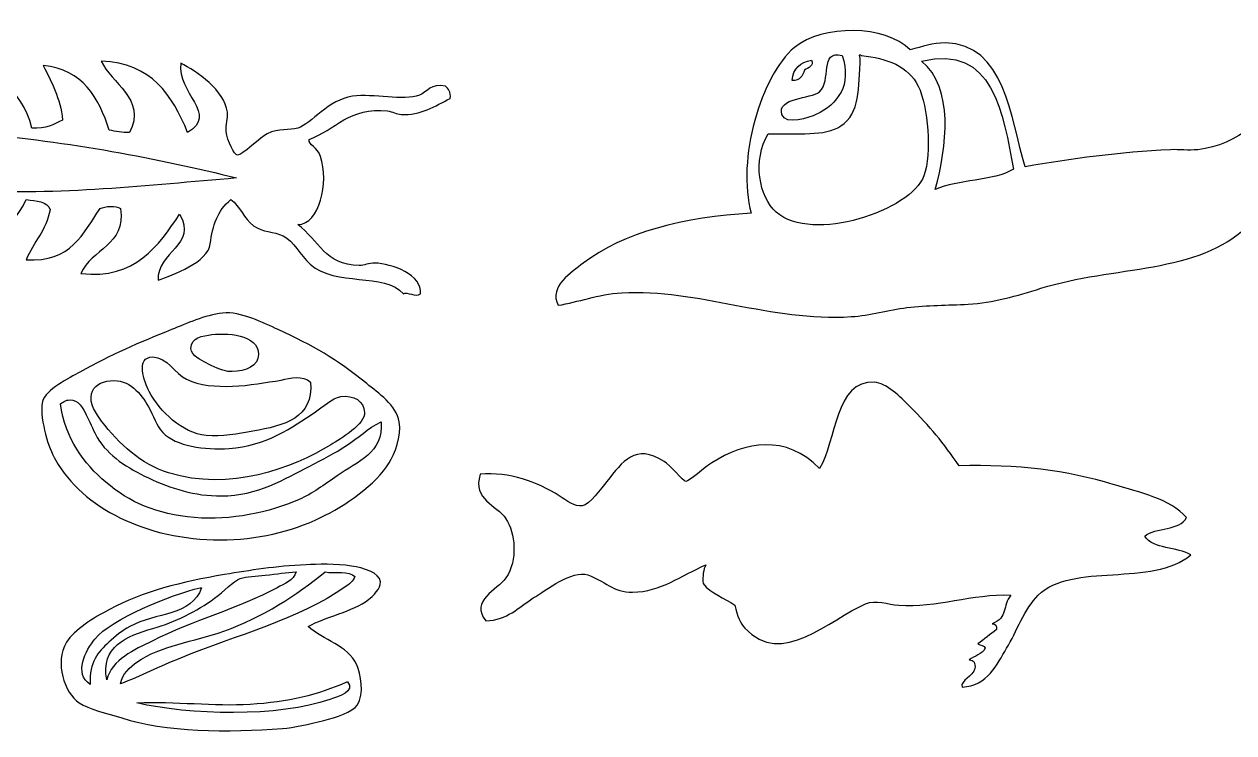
# Model space of a CAD drawing. Header units: centimetres. Extents: x -66 to 65, y -66 to 66.
# Drawn here: x -43.3 to -22.17, y -66.1 to -53.72 of the extents above; entities that cross this region are included whole.
import ezdxf

# ---------------------------------------------------------------- set-up
doc = ezdxf.new("R2010")
doc.units = ezdxf.units.CM
doc.header["$MEASUREMENT"] = 0
doc.layers.add('Layer 1', color=7, linetype='Continuous')

msp = doc.modelspace()

# ---------------------------------------------------------------- linework, layer by layer
at = {"layer": 'Layer 1'}
for points, knots in [([(-27.82008, -54.16387), (-27.60341, -54.11106), (-27.43807, -54.04356), (-27.20492, -54.04481), (-27.20492, -54.04481), (-26.16937, -54.05023), (-26.07057, -55.35606), (-25.81586, -56.20778), (-25.81586, -56.20778), (-25.01137, -56.07099), (-24.15838, -55.94894), (-23.27586, -55.91012), (-23.27586, -55.91012), (-23.12317, -55.9034), (-22.95622, -55.92615), (-22.79961, -55.91012), (-22.79961, -55.91012), (-22.07304, -55.83569), (-21.61825, -55.27356), (-21.11289, -55.01715), (-21.11289, -55.01715), (-21.13953, -54.89706), (-21.12101, -54.77604), (-21.05336, -54.69965), (-21.05336, -54.69965), (-20.45011, -54.55445), (-20.60203, -55.18834), (-20.89461, -55.41403), (-20.89461, -55.41403), (-21.1285, -55.59448), (-21.52985, -55.61625), (-21.68836, -55.75137), (-21.68836, -55.75137), (-21.43277, -55.88448), (-21.11945, -55.75584), (-20.81523, -55.69184), (-20.81523, -55.69184), (-20.54533, -55.63506), (-20.14771, -55.50565), (-20.00164, -55.77122), (-20.00164, -55.77122), (-20.21852, -55.98855), (-20.59997, -55.99921), (-20.9343, -56.06888), (-20.9343, -56.06888), (-21.28006, -56.14095), (-21.61592, -56.23311), (-21.90664, -56.32685), (-21.90664, -56.32685), (-21.80147, -56.57887), (-21.56774, -56.70232), (-21.48992, -56.98169), (-21.48992, -56.98169), (-21.58379, -57.08628), (-21.84351, -57.02498), (-22.0257, -57.04122), (-22.0257, -57.04122), (-22.05965, -57.09591), (-21.91836, -57.14488), (-21.92648, -57.23966), (-21.92648, -57.23966), (-22.76267, -58.08328), (-24.28405, -57.9366), (-25.53804, -58.33107), (-25.53804, -58.33107), (-25.95616, -58.46259), (-26.37563, -58.58428), (-26.80804, -58.60888), (-26.80804, -58.60888), (-27.16846, -58.62939), (-27.52011, -58.62444), (-27.8796, -58.66841), (-27.8796, -58.66841), (-28.20035, -58.70762), (-28.52161, -58.80665), (-28.85194, -58.82716), (-28.85194, -58.82716), (-30.26815, -58.91513), (-31.51717, -58.33604), (-32.86038, -58.41044), (-32.86038, -58.41044), (-33.28403, -58.43391), (-33.61965, -58.57504), (-33.97163, -58.62872), (-33.97163, -58.62872), (-34.1389, -58.29598), (-33.73247, -58.04804), (-33.53507, -57.8945), (-33.53507, -57.8945), (-32.83998, -57.3539), (-31.76292, -57.08273), (-30.59819, -57.02137), (-30.59819, -57.02137), (-30.85941, -56.07527), (-30.42507, -54.60956), (-29.84413, -54.12418), (-29.84413, -54.12418), (-29.35567, -53.71606), (-28.25365, -53.72839), (-27.82008, -54.16387)], [0, 0, 0, 0, 0.03846154, 0.03846154, 0.03846154, 0.03846154, 0.07692308, 0.07692308, 0.07692308, 0.07692308, 0.11538462, 0.11538462, 0.11538462, 0.11538462, 0.15384615, 0.15384615, 0.15384615, 0.15384615, 0.19230769, 0.19230769, 0.19230769, 0.19230769, 0.23076923, 0.23076923, 0.23076923, 0.23076923, 0.26923077, 0.26923077, 0.26923077, 0.26923077, 0.30769231, 0.30769231, 0.30769231, 0.30769231, 0.34615385, 0.34615385, 0.34615385, 0.34615385, 0.38461538, 0.38461538, 0.38461538, 0.38461538, 0.42307692, 0.42307692, 0.42307692, 0.42307692, 0.46153846, 0.46153846, 0.46153846, 0.46153846, 0.5, 0.5, 0.5, 0.5, 0.53846154, 0.53846154, 0.53846154, 0.53846154, 0.57692308, 0.57692308, 0.57692308, 0.57692308, 0.61538462, 0.61538462, 0.61538462, 0.61538462, 0.65384615, 0.65384615, 0.65384615, 0.65384615, 0.69230769, 0.69230769, 0.69230769, 0.69230769, 0.73076923, 0.73076923, 0.73076923, 0.73076923, 0.76923077, 0.76923077, 0.76923077, 0.76923077, 0.80769231, 0.80769231, 0.80769231, 0.80769231, 0.84615385, 0.84615385, 0.84615385, 0.84615385, 0.88461538, 0.88461538, 0.88461538, 0.88461538, 0.92307692, 0.92307692, 0.92307692, 0.92307692, 1, 1, 1, 1]), ([(-27.62164, -54.36231), (-27.05556, -54.828), (-27.17854, -55.85321), (-27.38351, -56.60465), (-27.38351, -56.60465), (-26.98849, -56.4242), (-26.37169, -56.46556), (-26.01429, -56.24746), (-26.01429, -56.24746), (-26.20236, -55.30118), (-26.36349, -54.04372), (-27.62164, -54.36231)], [0, 0, 0, 0, 0.25, 0.25, 0.25, 0.25, 0.5, 0.5, 0.5, 0.5, 1, 1, 1, 1]), ([(-44.3523, -55.43165), (-43.96521, -55.21821), (-44.41694, -54.54879), (-44.49121, -54.22118), (-44.49121, -54.22118), (-43.9178, -54.52749), (-43.3286, -54.81805), (-43.16168, -55.53087), (-43.16168, -55.53087), (-42.91533, -55.55233), (-42.77999, -55.46279), (-42.6259, -55.39196), (-42.6259, -55.39196), (-42.66458, -55.00069), (-42.82466, -54.73085), (-42.96324, -54.43946), (-42.96324, -54.43946), (-42.27207, -54.50894), (-41.99529, -54.99284), (-41.8123, -55.57055), (-41.8123, -55.57055), (-41.69467, -55.58521), (-41.58833, -55.61116), (-41.45511, -55.61024), (-41.45511, -55.61024), (-41.15777, -55.0199), (-41.78507, -54.74344), (-41.9512, -54.36008), (-41.9512, -54.36008), (-41.07069, -54.39897), (-40.70869, -54.95642), (-40.44307, -55.61024), (-40.44307, -55.61024), (-39.89379, -55.29549), (-40.63804, -54.90732), (-40.56213, -54.39977), (-40.56213, -54.39977), (-40.28191, -54.541), (-39.79317, -54.87454), (-39.74854, -55.25305), (-39.74854, -55.25305), (-39.73647, -55.35539), (-39.78114, -55.4784), (-39.76838, -55.59039), (-39.76838, -55.59039), (-39.7492, -55.7584), (-39.62892, -55.99735), (-39.56994, -56.00711), (-39.56994, -56.00711), (-39.508, -56.01738), (-39.14298, -55.67212), (-39.054, -55.63008), (-39.054, -55.63008), (-38.84673, -55.53216), (-38.6667, -55.57632), (-38.51822, -55.53086), (-38.51822, -55.53086), (-38.28033, -55.45807), (-37.97887, -55.03209), (-37.56572, -54.97523), (-37.56572, -54.97523), (-37.19178, -54.92377), (-36.67595, -55.06342), (-36.39494, -54.95539), (-36.39494, -54.95539), (-36.25069, -54.89991), (-36.19788, -54.74431), (-35.93853, -54.79664), (-35.93853, -54.79664), (-35.89421, -54.85154), (-35.83529, -54.89181), (-35.85915, -55.01492), (-35.85915, -55.01492), (-36.11484, -55.14475), (-36.37652, -55.31543), (-36.71243, -55.29273), (-36.71243, -55.29273), (-36.79056, -55.28744), (-36.86869, -55.24299), (-36.95056, -55.2332), (-36.95056, -55.2332), (-37.60816, -55.15441), (-37.86845, -55.5656), (-38.31978, -55.72929), (-38.31978, -55.72929), (-38.33822, -55.82877), (-38.17257, -55.8691), (-38.12134, -56.02695), (-38.12134, -56.02695), (-37.97211, -56.48685), (-38.13317, -57.21223), (-38.51822, -57.21758), (-38.51822, -57.21758), (-38.15381, -57.49074), (-38.04078, -57.92809), (-37.44666, -57.93196), (-37.44666, -57.93196), (-37.35805, -57.93252), (-37.27791, -57.89172), (-37.16885, -57.89227), (-37.16885, -57.89227), (-36.88913, -57.89359), (-36.32933, -58.10235), (-36.3751, -58.42805), (-36.3751, -58.42805), (-36.45532, -58.49282), (-36.61555, -58.38421), (-36.67276, -58.42805), (-36.67276, -58.42805), (-37.00658, -58.04282), (-37.85497, -58.31031), (-38.29995, -57.91211), (-38.29995, -57.91211), (-38.48354, -57.7478), (-38.5852, -57.50963), (-38.7762, -57.41602), (-38.7762, -57.41602), (-38.93961, -57.33596), (-39.12982, -57.35585), (-39.29214, -57.23743), (-39.29214, -57.23743), (-39.45621, -57.11776), (-39.52767, -56.89345), (-39.68902, -56.78102), (-39.68902, -56.78102), (-39.92117, -56.97504), (-40.00591, -57.23285), (-40.04621, -57.55493), (-40.04621, -57.55493), (-40.08704, -57.88113), (-40.69904, -58.09121), (-40.95902, -58.18993), (-40.95902, -58.18993), (-40.97886, -57.68876), (-40.2688, -57.57877), (-40.58199, -57.03899), (-40.58199, -57.03899), (-40.95024, -57.57707), (-41.35211, -58.18691), (-42.3084, -58.07087), (-42.3084, -58.07087), (-42.13063, -57.6518), (-41.51015, -57.5747), (-41.61387, -56.93978), (-41.61387, -56.93978), (-41.69568, -56.878), (-41.88491, -56.89438), (-41.97106, -56.93978), (-41.97106, -56.93978), (-42.27062, -57.3678), (-42.47803, -57.88802), (-43.2609, -57.83275), (-43.2609, -57.83275), (-43.14128, -57.52242), (-42.91004, -57.32372), (-42.84418, -56.95962), (-42.84418, -56.95962), (-42.88728, -56.80426), (-43.09098, -56.80957), (-43.2609, -56.78103), (-43.2609, -56.78103), (-43.52935, -57.37909), (-44.12884, -57.64611), (-44.80871, -57.83275), (-44.80871, -57.83275), (-44.68412, -57.46014), (-44.31545, -57.22945), (-44.37215, -56.74134), (-44.37215, -56.74134), (-44.64247, -57.28278), (-45.06152, -57.88622), (-45.88028, -57.69384), (-45.88028, -57.69384), (-45.69838, -57.32676), (-45.22065, -57.25545), (-45.22544, -56.70165), (-45.22544, -56.70165), (-45.3653, -56.61), (-45.63147, -56.64463), (-45.80091, -56.58259), (-45.80091, -56.58259), (-46.03655, -56.98767), (-46.28796, -57.66738), (-46.97169, -57.37634), (-46.97169, -57.37634), (-46.86916, -57.07458), (-46.41659, -56.92142), (-46.63435, -56.48337), (-46.63435, -56.48337), (-47.02083, -56.83138), (-47.3107, -57.46437), (-48.08294, -57.29696), (-48.08294, -57.29696), (-47.94589, -57.03214), (-47.53877, -56.9484), (-47.66622, -56.48337), (-47.66622, -56.48337), (-48.06526, -56.67334), (-48.32194, -57.17679), (-49.03544, -57.11837), (-49.03544, -57.11837), (-48.95509, -56.82828), (-48.58028, -56.83273), (-48.63856, -56.40399), (-48.63856, -56.40399), (-48.82983, -56.36372), (-48.99932, -56.30175), (-49.11481, -56.18571), (-49.11481, -56.18571), (-49.20818, -56.41648), (-49.25914, -56.68961), (-49.53153, -56.74134), (-49.53153, -56.74134), (-49.50409, -56.57957), (-49.30116, -56.40336), (-49.45215, -56.24525), (-49.45215, -56.24525), (-49.62722, -56.35463), (-49.80283, -56.46343), (-50.12684, -56.42384), (-50.12684, -56.42384), (-49.92078, -56.16026), (-49.67737, -55.93404), (-49.41246, -55.72931), (-49.41246, -55.72931), (-49.63058, -55.47737), (-49.92988, -55.20221), (-50.04746, -54.91572), (-50.04746, -54.91572), (-49.71832, -54.8523), (-49.52594, -55.0945), (-49.33308, -55.23322), (-49.33308, -55.23322), (-49.2437, -55.00391), (-49.46455, -54.82888), (-49.41246, -54.63791), (-49.41246, -54.63791), (-49.13954, -54.63727), (-49.05077, -54.98981), (-49.03543, -55.3126), (-49.03543, -55.3126), (-48.9233, -55.30543), (-48.76635, -55.17179), (-48.55918, -55.19354), (-48.55918, -55.19354), (-48.41845, -54.77402), (-48.84366, -54.64532), (-48.83699, -54.3601), (-48.83699, -54.3601), (-48.22736, -54.30136), (-47.87105, -54.85596), (-47.54715, -55.21338), (-47.54715, -55.21338), (-47.40951, -54.73771), (-47.8356, -54.58671), (-47.88449, -54.30057), (-47.88449, -54.30057), (-47.14469, -54.25183), (-46.83293, -54.79447), (-46.59465, -55.3126), (-46.59465, -55.3126), (-46.31266, -54.98449), (-46.7611, -54.59936), (-46.81293, -54.3601), (-46.81293, -54.3601), (-45.94356, -54.23157), (-45.93988, -54.96872), (-45.66199, -55.43166), (-45.66199, -55.43166), (-45.50385, -55.39591), (-45.30867, -55.41483), (-45.14605, -55.43166), (-45.14605, -55.43166), (-45.0304, -54.91017), (-45.44294, -54.57928), (-45.6223, -54.22119), (-45.6223, -54.22119), (-44.79635, -54.14291), (-44.49121, -54.75677), (-44.3523, -55.43165)], [0, 0, 0, 0, 0.01408451, 0.01408451, 0.01408451, 0.01408451, 0.02816901, 0.02816901, 0.02816901, 0.02816901, 0.04225352, 0.04225352, 0.04225352, 0.04225352, 0.05633803, 0.05633803, 0.05633803, 0.05633803, 0.07042254, 0.07042254, 0.07042254, 0.07042254, 0.08450704, 0.08450704, 0.08450704, 0.08450704, 0.09859155, 0.09859155, 0.09859155, 0.09859155, 0.11267606, 0.11267606, 0.11267606, 0.11267606, 0.12676056, 0.12676056, 0.12676056, 0.12676056, 0.14084507, 0.14084507, 0.14084507, 0.14084507, 0.15492958, 0.15492958, 0.15492958, 0.15492958, 0.16901408, 0.16901408, 0.16901408, 0.16901408, 0.18309859, 0.18309859, 0.18309859, 0.18309859, 0.1971831, 0.1971831, 0.1971831, 0.1971831, 0.21126761, 0.21126761, 0.21126761, 0.21126761, 0.22535211, 0.22535211, 0.22535211, 0.22535211, 0.23943662, 0.23943662, 0.23943662, 0.23943662, 0.25352113, 0.25352113, 0.25352113, 0.25352113, 0.26760563, 0.26760563, 0.26760563, 0.26760563, 0.28169014, 0.28169014, 0.28169014, 0.28169014, 0.29577465, 0.29577465, 0.29577465, 0.29577465, 0.30985915, 0.30985915, 0.30985915, 0.30985915, 0.32394366, 0.32394366, 0.32394366, 0.32394366, 0.33802817, 0.33802817, 0.33802817, 0.33802817, 0.35211268, 0.35211268, 0.35211268, 0.35211268, 0.36619718, 0.36619718, 0.36619718, 0.36619718, 0.38028169, 0.38028169, 0.38028169, 0.38028169, 0.3943662, 0.3943662, 0.3943662, 0.3943662, 0.4084507, 0.4084507, 0.4084507, 0.4084507, 0.42253521, 0.42253521, 0.42253521, 0.42253521, 0.43661972, 0.43661972, 0.43661972, 0.43661972, 0.45070423, 0.45070423, 0.45070423, 0.45070423, 0.46478873, 0.46478873, 0.46478873, 0.46478873, 0.47887324, 0.47887324, 0.47887324, 0.47887324, 0.49295775, 0.49295775, 0.49295775, 0.49295775, 0.50704225, 0.50704225, 0.50704225, 0.50704225, 0.52112676, 0.52112676, 0.52112676, 0.52112676, 0.53521127, 0.53521127, 0.53521127, 0.53521127, 0.54929577, 0.54929577, 0.54929577, 0.54929577, 0.56338028, 0.56338028, 0.56338028, 0.56338028, 0.57746479, 0.57746479, 0.57746479, 0.57746479, 0.5915493, 0.5915493, 0.5915493, 0.5915493, 0.6056338, 0.6056338, 0.6056338, 0.6056338, 0.61971831, 0.61971831, 0.61971831, 0.61971831, 0.63380282, 0.63380282, 0.63380282, 0.63380282, 0.64788732, 0.64788732, 0.64788732, 0.64788732, 0.66197183, 0.66197183, 0.66197183, 0.66197183, 0.67605634, 0.67605634, 0.67605634, 0.67605634, 0.69014085, 0.69014085, 0.69014085, 0.69014085, 0.70422535, 0.70422535, 0.70422535, 0.70422535, 0.71830986, 0.71830986, 0.71830986, 0.71830986, 0.73239437, 0.73239437, 0.73239437, 0.73239437, 0.74647887, 0.74647887, 0.74647887, 0.74647887, 0.76056338, 0.76056338, 0.76056338, 0.76056338, 0.77464789, 0.77464789, 0.77464789, 0.77464789, 0.78873239, 0.78873239, 0.78873239, 0.78873239, 0.8028169, 0.8028169, 0.8028169, 0.8028169, 0.81690141, 0.81690141, 0.81690141, 0.81690141, 0.83098592, 0.83098592, 0.83098592, 0.83098592, 0.84507042, 0.84507042, 0.84507042, 0.84507042, 0.85915493, 0.85915493, 0.85915493, 0.85915493, 0.87323944, 0.87323944, 0.87323944, 0.87323944, 0.88732394, 0.88732394, 0.88732394, 0.88732394, 0.90140845, 0.90140845, 0.90140845, 0.90140845, 0.91549296, 0.91549296, 0.91549296, 0.91549296, 0.92957746, 0.92957746, 0.92957746, 0.92957746, 0.94366197, 0.94366197, 0.94366197, 0.94366197, 0.95774648, 0.95774648, 0.95774648, 0.95774648, 0.97183099, 0.97183099, 0.97183099, 0.97183099, 1, 1, 1, 1]), ([(-30.16164, -57.00153), (-29.53228, -57.55424), (-27.79899, -56.97155), (-27.58195, -56.36653), (-27.58195, -56.36653), (-27.44169, -55.97556), (-27.50837, -55.15601), (-27.68117, -54.79887), (-27.68117, -54.79887), (-27.84876, -54.4525), (-28.23108, -54.30553), (-28.67336, -54.26309), (-28.67336, -54.26309), (-28.73361, -54.21221), (-28.69376, -54.31378), (-28.6932, -54.30278), (-28.6932, -54.30278), (-28.71939, -54.83951), (-28.69595, -55.27028), (-29.03054, -55.49341), (-29.03054, -55.49341), (-29.31444, -55.68275), (-29.78053, -55.61615), (-30.30054, -55.63232), (-30.30054, -55.63232), (-30.58002, -56.09125), (-30.46207, -56.73768), (-30.16164, -57.00153)], [0, 0, 0, 0, 0.125, 0.125, 0.125, 0.125, 0.25, 0.25, 0.25, 0.25, 0.375, 0.375, 0.375, 0.375, 0.5, 0.5, 0.5, 0.5, 0.625, 0.625, 0.625, 0.625, 0.75, 0.75, 0.75, 0.75, 1, 1, 1, 1]), ([(-29.40758, -54.89809), (-29.55104, -55.02356), (-30.15455, -54.99178), (-30.06242, -55.29497), (-30.06242, -55.29497), (-30.00138, -55.49574), (-29.56601, -55.34225), (-29.46711, -55.29497), (-29.46711, -55.29497), (-29.08249, -55.11101), (-28.83695, -54.77816), (-29.0107, -54.26309), (-29.0107, -54.26309), (-29.41305, -54.16599), (-29.18792, -54.70595), (-29.40758, -54.89809)], [0, 0, 0, 0, 0.2, 0.2, 0.2, 0.2, 0.4, 0.4, 0.4, 0.4, 0.6, 0.6, 0.6, 0.6, 1, 1, 1, 1]), ([(-29.88383, -54.69965), (-29.74323, -54.70796), (-29.70026, -54.61863), (-29.66555, -54.52106), (-29.66555, -54.52106), (-29.60845, -54.47426), (-29.4905, -54.44385), (-29.54649, -54.34247), (-29.54649, -54.34247), (-29.73492, -54.38551), (-29.86927, -54.48272), (-29.88383, -54.69965)], [0, 0, 0, 0, 0.25, 0.25, 0.25, 0.25, 0.5, 0.5, 0.5, 0.5, 1, 1, 1, 1]), ([(-44.11418, -55.63008), (-45.67853, -55.49983), (-47.017, -55.68355), (-48.44012, -55.82852), (-48.44012, -55.82852), (-47.0673, -56.05839), (-45.86628, -56.53221), (-44.29278, -56.62227), (-44.29278, -56.62227), (-42.68604, -56.71427), (-41.12696, -56.5303), (-39.58981, -56.40399), (-39.58981, -56.40399), (-40.90751, -56.06837), (-42.56165, -55.75936), (-44.11418, -55.63008)], [0, 0, 0, 0, 0.2, 0.2, 0.2, 0.2, 0.4, 0.4, 0.4, 0.4, 0.6, 0.6, 0.6, 0.6, 1, 1, 1, 1]), ([(-39.8307, -58.7641), (-39.52463, -58.72693), (-39.10542, -58.94256), (-38.86161, -59.05355), (-38.86161, -59.05355), (-38.24002, -59.33652), (-37.85918, -59.56025), (-37.31356, -59.99748), (-37.31356, -59.99748), (-37.11465, -60.15687), (-36.7959, -60.3752), (-36.74719, -60.66452), (-36.74719, -60.66452), (-36.70327, -60.92551), (-36.82567, -61.2193), (-36.9234, -61.38191), (-36.9234, -61.38191), (-37.1507, -61.76024), (-37.69162, -62.13211), (-38.11905, -62.33841), (-38.11905, -62.33841), (-38.64039, -62.59006), (-39.23776, -62.72856), (-39.86845, -62.72856), (-39.86845, -62.72856), (-41.16906, -62.72856), (-42.27028, -62.17328), (-42.75058, -61.33156), (-42.75058, -61.33156), (-42.81374, -61.22086), (-42.88388, -61.05578), (-42.92679, -60.87846), (-42.92679, -60.87846), (-42.96674, -60.71333), (-43.0136, -60.47404), (-42.97714, -60.31212), (-42.97714, -60.31212), (-42.9301, -60.10326), (-42.50544, -59.89858), (-42.32269, -59.7961), (-42.32269, -59.7961), (-41.7877, -59.49609), (-41.29722, -59.28278), (-40.72429, -59.05355), (-40.72429, -59.05355), (-40.46028, -58.94793), (-40.14656, -58.80247), (-39.8307, -58.7641)], [0, 0, 0, 0, 0.07692308, 0.07692308, 0.07692308, 0.07692308, 0.15384615, 0.15384615, 0.15384615, 0.15384615, 0.23076923, 0.23076923, 0.23076923, 0.23076923, 0.30769231, 0.30769231, 0.30769231, 0.30769231, 0.38461538, 0.38461538, 0.38461538, 0.38461538, 0.46153846, 0.46153846, 0.46153846, 0.46153846, 0.53846154, 0.53846154, 0.53846154, 0.53846154, 0.61538462, 0.61538462, 0.61538462, 0.61538462, 0.69230769, 0.69230769, 0.69230769, 0.69230769, 0.76923077, 0.76923077, 0.76923077, 0.76923077, 0.84615385, 0.84615385, 0.84615385, 0.84615385, 1, 1, 1, 1]), ([(-40.38445, -59.38082), (-40.38011, -59.51904), (-40.19755, -59.59257), (-40.12016, -59.63254), (-40.12016, -59.63254), (-40.00851, -59.69019), (-39.84653, -59.77089), (-39.74257, -59.78356), (-39.74257, -59.78356), (-39.53773, -59.80848), (-39.25108, -59.72384), (-39.21396, -59.557), (-39.21396, -59.557), (-39.12667, -59.16444), (-39.68666, -59.10168), (-40.01943, -59.14168), (-40.01943, -59.14168), (-40.17773, -59.16068), (-40.39035, -59.19326), (-40.38445, -59.38082)], [0, 0, 0, 0, 0.16666667, 0.16666667, 0.16666667, 0.16666667, 0.33333333, 0.33333333, 0.33333333, 0.33333333, 0.5, 0.5, 0.5, 0.5, 0.66666667, 0.66666667, 0.66666667, 0.66666667, 1, 1, 1, 1]), ([(-38.81124, -59.93456), (-39.3285, -60.02494), (-40.00443, -60.13797), (-40.45996, -59.92197), (-40.45996, -59.92197), (-40.66448, -59.82497), (-40.79863, -59.53356), (-41.05149, -59.53182), (-41.05149, -59.53182), (-41.356, -59.5297), (-41.2068, -59.96304), (-41.11441, -60.13592), (-41.11441, -60.13592), (-40.92724, -60.48618), (-40.53952, -60.86072), (-40.12013, -60.90366), (-40.12013, -60.90366), (-39.84666, -60.93168), (-39.55792, -60.87249), (-39.30206, -60.82815), (-39.30206, -60.82815), (-38.75323, -60.73301), (-38.24055, -60.60204), (-38.29519, -59.9723), (-38.29519, -59.9723), (-38.43595, -59.83897), (-38.63989, -59.90461), (-38.81124, -59.93456)], [0, 0, 0, 0, 0.125, 0.125, 0.125, 0.125, 0.25, 0.25, 0.25, 0.25, 0.375, 0.375, 0.375, 0.375, 0.5, 0.5, 0.5, 0.5, 0.625, 0.625, 0.625, 0.625, 0.75, 0.75, 0.75, 0.75, 1, 1, 1, 1]), ([(-42.12128, -60.1737), (-42.16663, -60.34811), (-42.0369, -60.52999), (-41.94507, -60.65193), (-41.94507, -60.65193), (-41.64792, -61.04669), (-41.25133, -61.41033), (-40.77461, -61.5581), (-40.77461, -61.5581), (-39.71464, -61.88669), (-38.60706, -61.47497), (-37.94283, -61.06724), (-37.94283, -61.06724), (-37.76035, -60.95524), (-37.33902, -60.70344), (-37.3513, -60.5009), (-37.3513, -60.5009), (-37.36321, -60.30468), (-37.53733, -60.19173), (-37.76662, -60.22401), (-37.76662, -60.22401), (-37.90994, -60.2442), (-38.10142, -60.41644), (-38.20712, -60.4883), (-38.20712, -60.4883), (-38.62215, -60.7705), (-39.0785, -61.08734), (-39.71741, -61.13018), (-39.71741, -61.13018), (-40.15342, -61.15939), (-40.64414, -61.09039), (-40.87531, -60.85329), (-40.87531, -60.85329), (-40.99043, -60.73521), (-41.04091, -60.55156), (-41.12703, -60.40019), (-41.12703, -60.40019), (-41.25816, -60.16974), (-41.46062, -59.9123), (-41.79407, -59.94712), (-41.79407, -59.94712), (-41.96772, -59.96528), (-42.08715, -60.04241), (-42.12128, -60.1737)], [0, 0, 0, 0, 0.08333333, 0.08333333, 0.08333333, 0.08333333, 0.16666667, 0.16666667, 0.16666667, 0.16666667, 0.25, 0.25, 0.25, 0.25, 0.33333333, 0.33333333, 0.33333333, 0.33333333, 0.41666667, 0.41666667, 0.41666667, 0.41666667, 0.5, 0.5, 0.5, 0.5, 0.58333333, 0.58333333, 0.58333333, 0.58333333, 0.66666667, 0.66666667, 0.66666667, 0.66666667, 0.75, 0.75, 0.75, 0.75, 0.83333333, 0.83333333, 0.83333333, 0.83333333, 1, 1, 1, 1]), ([(-26.9665, -61.43142), (-25.95836, -61.40605), (-25.07171, -61.51561), (-24.2778, -61.75805), (-24.2778, -61.75805), (-23.80338, -61.90302), (-23.2813, -62.01012), (-22.99626, -62.33603), (-22.99626, -62.33603), (-23.11101, -62.57307), (-23.5313, -62.50454), (-23.72498, -62.66268), (-23.72498, -62.66268), (-23.57964, -62.8943), (-23.15613, -62.84768), (-22.92088, -62.98936), (-22.92088, -62.98936), (-23.58062, -63.55671), (-25.00402, -63.1125), (-25.58444, -63.69294), (-25.58444, -63.69294), (-25.82352, -63.93202), (-25.96586, -64.33781), (-26.13726, -64.62269), (-26.13726, -64.62269), (-26.3062, -64.90341), (-26.46402, -65.27468), (-26.91622, -65.30116), (-26.91622, -65.30116), (-26.94935, -65.17747), (-26.71966, -65.11738), (-26.69008, -64.97448), (-26.69008, -64.97448), (-26.68003, -64.88069), (-26.71016, -64.82708), (-26.7906, -64.82372), (-26.7906, -64.82372), (-26.69887, -64.75633), (-26.56753, -64.72852), (-26.51419, -64.62269), (-26.51419, -64.62269), (-26.51676, -64.55824), (-26.60785, -64.58234), (-26.63984, -64.54731), (-26.63984, -64.54731), (-26.52961, -64.46487), (-26.42431, -64.37755), (-26.31319, -64.29604), (-26.31319, -64.29604), (-26.3061, -64.23034), (-26.32237, -64.18793), (-26.38857, -64.1955), (-26.38857, -64.1955), (-26.10906, -64.08816), (-26.21477, -63.87996), (-26.06189, -63.69295), (-26.06189, -63.69295), (-26.73692, -63.66374), (-27.36099, -63.91898), (-28.02187, -63.86885), (-28.02187, -63.86885), (-28.21044, -63.85454), (-28.43168, -63.77032), (-28.59983, -63.84371), (-28.59983, -63.84371), (-29.23083, -64.11914), (-30.06983, -64.96986), (-30.71057, -64.27088), (-30.71057, -64.27088), (-30.78582, -64.18881), (-30.83905, -64.06398), (-30.88644, -63.86887), (-30.88644, -63.86887), (-31.0649, -63.7374), (-31.30366, -63.66628), (-31.43926, -63.49194), (-31.43926, -63.49194), (-31.4464, -63.35917), (-31.43786, -63.24207), (-31.38902, -63.16529), (-31.38902, -63.16529), (-31.8309, -63.35227), (-32.17441, -63.6335), (-32.67056, -63.64273), (-32.67056, -63.64273), (-33.00928, -63.649), (-33.15999, -63.43911), (-33.44952, -63.34121), (-33.44952, -63.34121), (-33.72347, -63.24853), (-34.18072, -63.6028), (-34.40437, -63.74322), (-34.40437, -63.74322), (-34.67393, -63.91245), (-34.84866, -64.12673), (-35.2336, -64.14525), (-35.2336, -64.14525), (-35.51848, -63.78547), (-35.03114, -63.61074), (-34.88181, -63.39143), (-34.88181, -63.39143), (-34.66935, -63.07943), (-34.72229, -62.60448), (-34.88181, -62.3612), (-34.88181, -62.3612), (-35.04895, -62.1063), (-35.4654, -62.03981), (-35.33412, -61.58227), (-35.33412, -61.58227), (-34.81728, -61.53478), (-34.33863, -61.71578), (-33.95207, -61.95917), (-33.95207, -61.95917), (-33.82412, -62.03971), (-33.676, -62.15208), (-33.55004, -62.13504), (-33.55004, -62.13504), (-33.42516, -62.11816), (-33.21264, -61.81855), (-33.12287, -61.70787), (-33.12287, -61.70787), (-32.83961, -61.35867), (-32.63096, -61.03567), (-32.11774, -61.35605), (-32.11774, -61.35605), (-32.02289, -61.41526), (-31.7845, -61.70398), (-31.74081, -61.70787), (-31.74081, -61.70787), (-31.68763, -61.71258), (-31.40505, -61.45427), (-31.2885, -61.38119), (-31.2885, -61.38119), (-30.70287, -61.01403), (-29.9918, -60.87589), (-29.4039, -61.48173), (-29.4039, -61.48173), (-29.11397, -61.00048), (-29.13236, -59.92812), (-28.44905, -59.97405), (-28.44905, -59.97405), (-28.23251, -59.98858), (-27.99547, -60.22657), (-27.82085, -60.40122), (-27.82085, -60.40122), (-27.47929, -60.74271), (-27.24199, -61.0361), (-26.9665, -61.43142)], [0, 0, 0, 0, 0.02631579, 0.02631579, 0.02631579, 0.02631579, 0.05263158, 0.05263158, 0.05263158, 0.05263158, 0.07894737, 0.07894737, 0.07894737, 0.07894737, 0.10526316, 0.10526316, 0.10526316, 0.10526316, 0.13157895, 0.13157895, 0.13157895, 0.13157895, 0.15789474, 0.15789474, 0.15789474, 0.15789474, 0.18421053, 0.18421053, 0.18421053, 0.18421053, 0.21052632, 0.21052632, 0.21052632, 0.21052632, 0.23684211, 0.23684211, 0.23684211, 0.23684211, 0.26315789, 0.26315789, 0.26315789, 0.26315789, 0.28947368, 0.28947368, 0.28947368, 0.28947368, 0.31578947, 0.31578947, 0.31578947, 0.31578947, 0.34210526, 0.34210526, 0.34210526, 0.34210526, 0.36842105, 0.36842105, 0.36842105, 0.36842105, 0.39473684, 0.39473684, 0.39473684, 0.39473684, 0.42105263, 0.42105263, 0.42105263, 0.42105263, 0.44736842, 0.44736842, 0.44736842, 0.44736842, 0.47368421, 0.47368421, 0.47368421, 0.47368421, 0.5, 0.5, 0.5, 0.5, 0.52631579, 0.52631579, 0.52631579, 0.52631579, 0.55263158, 0.55263158, 0.55263158, 0.55263158, 0.57894737, 0.57894737, 0.57894737, 0.57894737, 0.60526316, 0.60526316, 0.60526316, 0.60526316, 0.63157895, 0.63157895, 0.63157895, 0.63157895, 0.65789474, 0.65789474, 0.65789474, 0.65789474, 0.68421053, 0.68421053, 0.68421053, 0.68421053, 0.71052632, 0.71052632, 0.71052632, 0.71052632, 0.73684211, 0.73684211, 0.73684211, 0.73684211, 0.76315789, 0.76315789, 0.76315789, 0.76315789, 0.78947368, 0.78947368, 0.78947368, 0.78947368, 0.81578947, 0.81578947, 0.81578947, 0.81578947, 0.84210526, 0.84210526, 0.84210526, 0.84210526, 0.86842105, 0.86842105, 0.86842105, 0.86842105, 0.89473684, 0.89473684, 0.89473684, 0.89473684, 0.92105263, 0.92105263, 0.92105263, 0.92105263, 0.94736842, 0.94736842, 0.94736842, 0.94736842, 1, 1, 1, 1]), ([(-37.66594, -61.07987), (-37.86731, -61.2101), (-38.0848, -61.3239), (-38.32039, -61.44484), (-38.32039, -61.44484), (-38.73221, -61.65627), (-39.22585, -61.95906), (-39.85585, -61.96086), (-39.85585, -61.96086), (-40.31059, -61.96218), (-40.74392, -61.82859), (-41.12701, -61.64622), (-41.12701, -61.64622), (-41.48586, -61.47538), (-41.82958, -61.26204), (-42.02059, -60.94142), (-42.02059, -60.94142), (-42.08015, -60.84146), (-42.13137, -60.70311), (-42.1968, -60.57643), (-42.1968, -60.57643), (-42.23233, -60.50759), (-42.31533, -60.30388), (-42.44852, -60.28695), (-42.44852, -60.28695), (-42.5793, -60.27033), (-42.59229, -60.30947), (-42.66246, -60.34989), (-42.66246, -60.34989), (-42.57626, -60.96195), (-42.26162, -61.39148), (-41.86956, -61.72173), (-41.86956, -61.72173), (-41.45782, -62.06855), (-40.99514, -62.28259), (-40.32151, -62.33845), (-40.32151, -62.33845), (-39.69355, -62.39052), (-39.00788, -62.24976), (-38.49657, -62.02381), (-38.49657, -62.02381), (-38.26585, -61.92184), (-38.05585, -61.76536), (-37.82953, -61.60849), (-37.82953, -61.60849), (-37.46247, -61.35404), (-37.02676, -61.21333), (-37.06179, -60.66454), (-37.06179, -60.66454), (-37.30306, -60.78173), (-37.46295, -60.94858), (-37.66594, -61.07987)], [0, 0, 0, 0, 0.07142857, 0.07142857, 0.07142857, 0.07142857, 0.14285714, 0.14285714, 0.14285714, 0.14285714, 0.21428571, 0.21428571, 0.21428571, 0.21428571, 0.28571429, 0.28571429, 0.28571429, 0.28571429, 0.35714286, 0.35714286, 0.35714286, 0.35714286, 0.42857143, 0.42857143, 0.42857143, 0.42857143, 0.5, 0.5, 0.5, 0.5, 0.57142857, 0.57142857, 0.57142857, 0.57142857, 0.64285714, 0.64285714, 0.64285714, 0.64285714, 0.71428571, 0.71428571, 0.71428571, 0.71428571, 0.78571429, 0.78571429, 0.78571429, 0.78571429, 0.85714286, 0.85714286, 0.85714286, 0.85714286, 1, 1, 1, 1]), ([(-38.33951, -64.24227), (-38.07408, -64.47846), (-37.64453, -64.57059), (-37.48911, -64.90878), (-37.48911, -64.90878), (-37.41966, -65.05994), (-37.35348, -65.42644), (-37.4776, -65.60977), (-37.4776, -65.60977), (-37.56184, -65.73418), (-37.84733, -65.83168), (-38.06368, -65.8856), (-38.06368, -65.8856), (-38.32768, -65.95138), (-38.59007, -66.00736), (-38.78766, -66.0235), (-38.78766, -66.0235), (-39.71889, -66.09959), (-40.85332, -66.08795), (-41.59166, -65.83964), (-41.59166, -65.83964), (-41.85296, -65.75175), (-42.16779, -65.69295), (-42.33863, -65.57532), (-42.33863, -65.57532), (-42.59215, -65.40077), (-42.77361, -64.87357), (-42.55696, -64.51807), (-42.55696, -64.51807), (-42.42282, -64.29799), (-42.0823, -64.08791), (-41.80999, -63.94347), (-41.80999, -63.94347), (-41.22783, -63.63467), (-40.54084, -63.45621), (-39.79892, -63.3344), (-39.79892, -63.3344), (-39.34468, -63.25981), (-38.91352, -63.18713), (-38.37393, -63.16202), (-38.37393, -63.16202), (-38.18438, -63.15321), (-37.85177, -63.14382), (-37.581, -63.18499), (-37.581, -63.18499), (-37.37264, -63.21666), (-37.09009, -63.30257), (-37.07535, -63.46079), (-37.07535, -63.46079), (-37.06463, -63.57588), (-37.20738, -63.71445), (-37.2822, -63.77109), (-37.2822, -63.77109), (-37.56643, -63.98618), (-38.02487, -64.06598), (-38.33951, -64.24227)], [0, 0, 0, 0, 0.06666667, 0.06666667, 0.06666667, 0.06666667, 0.13333333, 0.13333333, 0.13333333, 0.13333333, 0.2, 0.2, 0.2, 0.2, 0.26666667, 0.26666667, 0.26666667, 0.26666667, 0.33333333, 0.33333333, 0.33333333, 0.33333333, 0.4, 0.4, 0.4, 0.4, 0.46666667, 0.46666667, 0.46666667, 0.46666667, 0.53333333, 0.53333333, 0.53333333, 0.53333333, 0.6, 0.6, 0.6, 0.6, 0.66666667, 0.66666667, 0.66666667, 0.66666667, 0.73333333, 0.73333333, 0.73333333, 0.73333333, 0.8, 0.8, 0.8, 0.8, 0.86666667, 0.86666667, 0.86666667, 0.86666667, 1, 1, 1, 1]), ([(-39.08648, -63.34589), (-39.2424, -63.3647), (-39.41774, -63.36206), (-39.52315, -63.40336), (-39.52315, -63.40336), (-39.64716, -63.45194), (-39.81192, -63.63373), (-39.97133, -63.74811), (-39.97133, -63.74811), (-40.29198, -63.97819), (-40.64877, -64.16319), (-41.05157, -64.27672), (-41.05157, -64.27672), (-41.5029, -64.40396), (-41.96888, -64.59763), (-41.85598, -65.1731), (-41.85598, -65.1731), (-41.76459, -64.81864), (-41.37248, -64.65065), (-41.06305, -64.49508), (-41.06305, -64.49508), (-40.35505, -64.13914), (-39.55138, -63.9248), (-38.8796, -63.56422), (-38.8796, -63.56422), (-38.75236, -63.49593), (-38.5912, -63.43971), (-38.54633, -63.28842), (-38.54633, -63.28842), (-38.72451, -63.29655), (-38.87529, -63.32044), (-39.08648, -63.34589)], [0, 0, 0, 0, 0.11111111, 0.11111111, 0.11111111, 0.11111111, 0.22222222, 0.22222222, 0.22222222, 0.22222222, 0.33333333, 0.33333333, 0.33333333, 0.33333333, 0.44444444, 0.44444444, 0.44444444, 0.44444444, 0.55555556, 0.55555556, 0.55555556, 0.55555556, 0.66666667, 0.66666667, 0.66666667, 0.66666667, 0.77777778, 0.77777778, 0.77777778, 0.77777778, 1, 1, 1, 1]), ([(-38.04072, -63.28845), (-38.54084, -63.6903), (-39.12443, -64.0808), (-39.81047, -64.32271), (-39.81047, -64.32271), (-40.33961, -64.50929), (-40.91728, -64.57377), (-41.32741, -64.86283), (-41.32741, -64.86283), (-41.44843, -64.94813), (-41.59014, -65.06931), (-41.61469, -65.24206), (-41.61469, -65.24206), (-41.26803, -65.11294), (-40.92847, -64.94128), (-40.56892, -64.79388), (-40.56892, -64.79388), (-39.5938, -64.39409), (-38.48631, -64.11372), (-37.69597, -63.55277), (-37.69597, -63.55277), (-37.63205, -63.50739), (-37.54008, -63.45167), (-37.52359, -63.36891), (-37.52359, -63.36891), (-37.61622, -63.26234), (-37.87102, -63.31795), (-38.04072, -63.28845)], [0, 0, 0, 0, 0.125, 0.125, 0.125, 0.125, 0.25, 0.25, 0.25, 0.25, 0.375, 0.375, 0.375, 0.375, 0.5, 0.5, 0.5, 0.5, 0.625, 0.625, 0.625, 0.625, 0.75, 0.75, 0.75, 0.75, 1, 1, 1, 1]), ([(-41.82154, -64.51807), (-41.70621, -64.41091), (-41.58341, -64.31318), (-41.4538, -64.24227), (-41.4538, -64.24227), (-41.00216, -63.99518), (-40.36271, -64.05815), (-40.20118, -63.56425), (-40.20118, -63.56425), (-40.20885, -63.56425), (-40.2165, -63.56425), (-40.22417, -63.56425), (-40.22417, -63.56425), (-40.74691, -63.68956), (-41.77005, -64.10786), (-42.06287, -64.46061), (-42.06287, -64.46061), (-42.22141, -64.65167), (-42.438, -65.06897), (-42.14333, -65.25357), (-42.14333, -65.25357), (-42.16832, -64.85931), (-42.00129, -64.68508), (-41.82154, -64.51807)], [0, 0, 0, 0, 0.14285714, 0.14285714, 0.14285714, 0.14285714, 0.28571429, 0.28571429, 0.28571429, 0.28571429, 0.42857143, 0.42857143, 0.42857143, 0.42857143, 0.57142857, 0.57142857, 0.57142857, 0.57142857, 0.71428571, 0.71428571, 0.71428571, 0.71428571, 1, 1, 1, 1]), ([(-37.66147, -65.20758), (-38.13785, -65.42761), (-38.7039, -65.55934), (-39.35078, -65.59832), (-39.35078, -65.59832), (-39.9847, -65.63647), (-40.66097, -65.54591), (-41.32738, -65.57533), (-41.32738, -65.57533), (-40.44838, -65.7902), (-38.82522, -65.83089), (-37.96027, -65.51789), (-37.96027, -65.51789), (-37.80578, -65.46198), (-37.50405, -65.37745), (-37.64999, -65.20759), (-37.64999, -65.20759), (-37.65382, -65.20758), (-37.65763, -65.20758), (-37.66147, -65.20758)], [0, 0, 0, 0, 0.16666667, 0.16666667, 0.16666667, 0.16666667, 0.33333333, 0.33333333, 0.33333333, 0.33333333, 0.5, 0.5, 0.5, 0.5, 0.66666667, 0.66666667, 0.66666667, 0.66666667, 1, 1, 1, 1])]:
    msp.add_open_spline(points, degree=3, knots=knots, dxfattribs=at)

doc.saveas('drawing.dxf')
